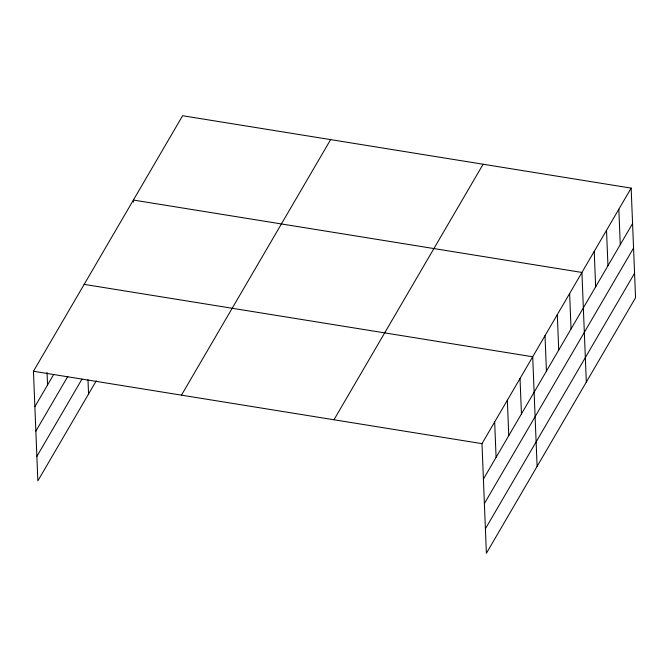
<?xml version="1.0" encoding="UTF-8"?>
<svg xmlns="http://www.w3.org/2000/svg" width="669" height="669" viewBox="0 0 669 669"><rect width="100%" height="100%" fill="white"/><g stroke="black" fill="none" stroke-linecap="round" stroke-linejoin="round"><path stroke-width="1" d="M96.261 380.82L37.849 480.877L33.45 371.262L182.612 115.729L631.151 188.123L635.55 297.738L486.388 553.271L481.989 443.656L631.151 188.123M34.872 406.685L53.637 374.54M35.858 431.162L67.803 376.43M36.87 456.392L82.003 379.072M181.466 395.145L330.628 139.62M333.973 419.764L483.127 164.231M483.411 479.079L632.573 223.546M484.389 503.565L633.551 248.032M485.401 528.786L634.563 273.253M84.169 284.375L532.7 356.769L537.107 466.393M33.45 371.262L481.989 443.656M618.842 209.205L620.263 244.628M606.532 230.287L607.962 265.71M594.231 251.368L595.653 286.792M586.328 382.066L581.921 272.45L133.39 200.056L133.474 202.138M569.62 293.532L571.042 328.956M557.31 314.614L558.732 350.038M545.009 335.687L546.431 371.111M520.022 378.495L521.444 413.919M507.345 400.213L508.766 435.636M494.667 421.93L496.089 457.353M87.99 379.716L88.567 393.999M47.047 372.457L47.549 384.959"/></g></svg>
